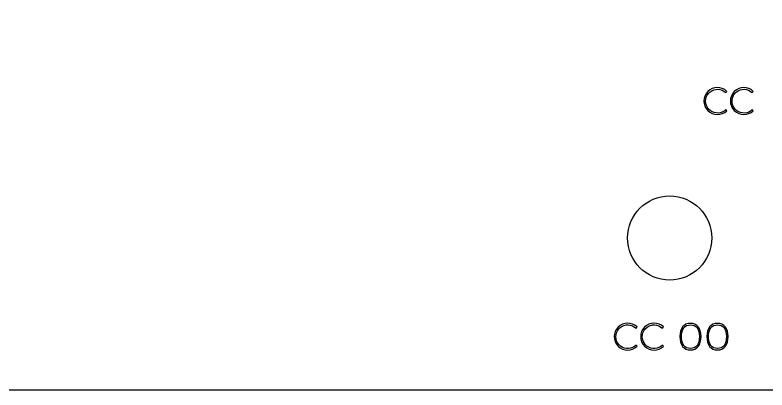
# Model space of a CAD drawing. Header units: millimetres. Extents: x -1043 to -744, y -1370 to -1206.
# Drawn here: x -1002.3 to -939.7, y -1370.3 to -1339.1 of the extents above; entities that cross this region are included whole.
import ezdxf

# ---------------------------------------------------------------- set-up
doc = ezdxf.new("R2010")
doc.units = ezdxf.units.MM
doc.header["$MEASUREMENT"] = 0
doc.layers.add('Electronics$CUT3', color=178, linetype='Continuous', true_color=0x000000)
doc.layers.add('Electronics$ENGRAVE1', color=5, linetype='Continuous', true_color=0x0000ff)

msp = doc.modelspace()

# ---------------------------------------------------------------- linework, layer by layer
at = {"layer": 'Electronics$CUT3'}
msp.add_lwpolyline([(-1043.298, -1226.5), (-1043.298, -1350.336, 0.414214), (-1023.298, -1370.336), (-764.298, -1370.336, 0.414214), (-744.298, -1350.336), (-744.298, -1226.5, 0.414214), (-764.298, -1206.5), (-771.298, -1206.5, 0.414214), (-781.298, -1216.5, -0.414214), (-791.298, -1226.5), (-996.298, -1226.5, -0.414214), (-1006.298, -1216.5, 0.414214), (-1016.298, -1206.5), (-1023.298, -1206.5, 0.414214)], format="xyb", close=True, dxfattribs=at)
msp.add_lwpolyline([(-1043.298, -1226.5), (-1043.298, -1350.336, 0.414214), (-1023.298, -1370.336), (-764.298, -1370.336, 0.414214), (-744.298, -1350.336), (-744.298, -1226.5, 0.414214), (-764.298, -1206.5), (-771.298, -1206.5, 0.414214), (-781.298, -1216.5, -0.414214), (-791.298, -1226.5), (-996.298, -1226.5, -0.414214), (-1006.298, -1216.5, 0.414214), (-1016.298, -1206.5), (-1023.298, -1206.5, 0.414214)], format="xyb", close=True, dxfattribs=at)
msp.add_circle((-947.785, -1357.684), 3.5, dxfattribs=at)
at = {"layer": 'Electronics$ENGRAVE1'}
for points in [[(-943.423, -1345.375), (-943.107, -1345.575), (-943.029, -1345.475, 2.359226), (-943.026, -1347.087), (-943.107, -1346.996, -1.864699)], [(-941.223, -1345.375), (-940.907, -1345.575), (-940.829, -1345.475, 2.359226), (-940.826, -1347.087), (-940.907, -1346.996, -1.864699)], [(-950.894, -1364.988), (-950.578, -1365.188), (-950.499, -1365.088, 2.359226), (-950.496, -1366.7), (-950.578, -1366.609, -1.864699)], [(-948.694, -1364.988), (-948.378, -1365.188), (-948.299, -1365.088, 2.359226), (-948.296, -1366.7), (-948.378, -1366.609, -1.864699)]]:
    msp.add_lwpolyline(points, format="xyb", close=True, dxfattribs=at)
for points in [[(-945.403, -1365.082, -12.989), (-945.252, -1365.272, -12.989), (-945.176, -1365.544, -12.989), (-945.176, -1365.898, -12.989), (-945.176, -1366.253, -12.989), (-945.252, -1366.526, -12.989), (-945.403, -1366.717, -12.989), (-945.554, -1366.908, -12.989), (-945.772, -1367.003, -12.989), (-946.056, -1367.003, -12.989), (-946.337, -1367.003, -12.989), (-946.554, -1366.908, -12.989), (-946.707, -1366.717, -12.989), (-946.859, -1366.526, -12.989), (-946.935, -1366.253, -12.989), (-946.935, -1365.898, -12.989), (-946.935, -1365.546, -12.989), (-946.859, -1365.274, -12.989), (-946.707, -1365.083, -12.989), (-946.554, -1364.892, -12.989), (-946.337, -1364.797, -12.989), (-946.056, -1364.797, -12.989), (-945.772, -1364.797, -12.989), (-945.554, -1364.892, -12.989), (-945.403, -1365.082, -12.989)], [(-943.153, -1365.082, -12.989), (-943.002, -1365.272, -12.989), (-942.926, -1365.544, -12.989), (-942.926, -1365.898, -12.989), (-942.926, -1366.253, -12.989), (-943.002, -1366.526, -12.989), (-943.153, -1366.717, -12.989), (-943.304, -1366.908, -12.989), (-943.522, -1367.003, -12.989), (-943.806, -1367.003, -12.989), (-944.087, -1367.003, -12.989), (-944.304, -1366.908, -12.989), (-944.457, -1366.717, -12.989), (-944.609, -1366.526, -12.989), (-944.685, -1366.253, -12.989), (-944.685, -1365.898, -12.989), (-944.685, -1365.546, -12.989), (-944.609, -1365.274, -12.989), (-944.457, -1365.083, -12.989), (-944.304, -1364.892, -12.989), (-944.087, -1364.797, -12.989), (-943.806, -1364.797, -12.989), (-943.522, -1364.797, -12.989), (-943.304, -1364.892, -12.989), (-943.153, -1365.082, -12.989)], [(-946.611, -1365.168, -12.989), (-946.739, -1365.336, -12.989), (-946.804, -1365.579, -12.989), (-946.804, -1365.898, -12.989), (-946.804, -1366.218, -12.989), (-946.739, -1366.462, -12.989), (-946.611, -1366.631, -12.989), (-946.483, -1366.8, -12.989), (-946.298, -1366.884, -12.989), (-946.056, -1366.884, -12.989), (-945.814, -1366.884, -12.989), (-945.628, -1366.8, -12.989), (-945.5, -1366.631, -12.989), (-945.372, -1366.462, -12.989), (-945.308, -1366.218, -12.989), (-945.308, -1365.898, -12.989), (-945.308, -1365.579, -12.989), (-945.372, -1365.336, -12.989), (-945.5, -1365.168, -12.989), (-945.628, -1365, -12.989), (-945.814, -1364.916, -12.989), (-946.056, -1364.916, -12.989), (-946.298, -1364.916, -12.989), (-946.483, -1365, -12.989), (-946.611, -1365.168, -12.989)], [(-944.361, -1365.168, -12.989), (-944.489, -1365.336, -12.989), (-944.554, -1365.579, -12.989), (-944.554, -1365.898, -12.989), (-944.554, -1366.218, -12.989), (-944.489, -1366.462, -12.989), (-944.361, -1366.631, -12.989), (-944.233, -1366.8, -12.989), (-944.048, -1366.884, -12.989), (-943.806, -1366.884, -12.989), (-943.564, -1366.884, -12.989), (-943.378, -1366.8, -12.989), (-943.25, -1366.631, -12.989), (-943.122, -1366.462, -12.989), (-943.058, -1366.218, -12.989), (-943.058, -1365.898, -12.989), (-943.058, -1365.579, -12.989), (-943.122, -1365.336, -12.989), (-943.25, -1365.168, -12.989), (-943.378, -1365, -12.989), (-943.564, -1364.916, -12.989), (-943.806, -1364.916, -12.989), (-944.048, -1364.916, -12.989), (-944.233, -1365, -12.989), (-944.361, -1365.168, -12.989)]]:
    msp.add_open_spline(points, degree=3, knots=[0, 0, 0, 0, 1, 1, 1, 2, 2, 2, 3, 3, 3, 4, 4, 4, 5, 5, 5, 6, 6, 6, 7, 7, 7, 8, 8, 8, 8], dxfattribs=at)

doc.saveas('drawing.dxf')
